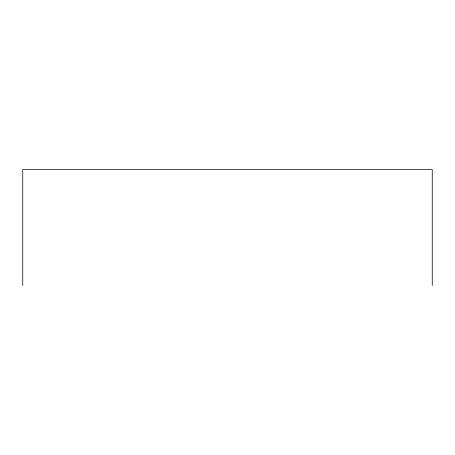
<?xml version="1.0" encoding="UTF-8"?>
<svg xmlns="http://www.w3.org/2000/svg" width="455" height="455" viewBox="0 0 455 455"><rect width="100%" height="100%" fill="white"/><g stroke="black" fill="none" stroke-linecap="round" stroke-linejoin="round"><path stroke-width="0.68" d="M432.25 285.456L432.25 169.544L22.75 169.544L22.75 285.456"/></g></svg>
